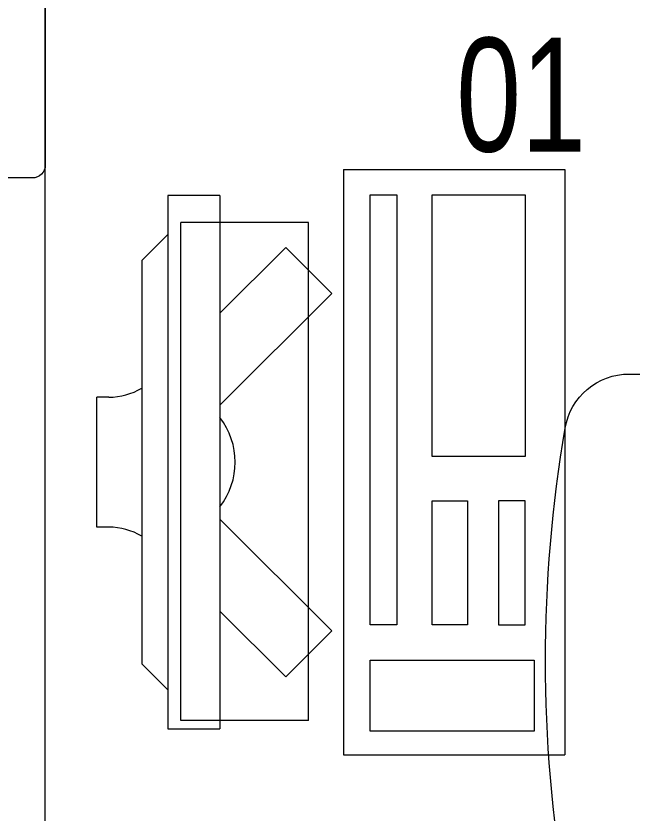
# Model space of a CAD drawing. Extents: x -234346 to 58427, y -132654 to -82394.
# Drawn here: x -52735 to -52262, y -99846 to -99233 of the extents above; entities that cross this region are included whole.
import ezdxf

# ---------------------------------------------------------------- set-up
doc = ezdxf.new("R2010")
doc.units = 0
doc.header["$LTSCALE"] = 8
doc.layers.get('0').update_dxf_attribs({"color": 9, "lineweight": 5})
for name, color, linetype, lineweight in [('72_EGR_EQP_TAG', 9, 'Continuous', 5), ('LOADING', 9, 'Continuous', 5), ('SANIT', 9, 'Continuous', 5), ('Walls', 9, 'Continuous', 5)]:
    doc.layers.add(name, color=color, linetype=linetype, lineweight=lineweight)
doc.styles.add('X3G_ENTITY_257CFD', font='swisscl.ttf', dxfattribs={"height": 200})

# ---------------------------------------------------------------- blocks, each defined once
blk = doc.blocks.new('WC manta')
at = {"layer": 'SANIT'}
for p, q in [((-0.13, 0.18), (-0.13, -0.18)), ((-0.12, -0.19), (0.41, -0.19))]:
    blk.add_line(p, q, dxfattribs=at)
blk.add_arc((-0.12, -0.18), 0.01, 180, 270, dxfattribs=at)
blk = doc.blocks.new('ITCWLS1-P')
at = {"layer": 'LOADING'}
for p, q in [((-0.17, 0.45), (-0.17, 0)), ((-0.17, 0.45), (0, 0.45)), ((0, 0.45), (0, 0)), ((-0.26509, 0.43, 0), (-0.30509, 0.43, 0)), ((-0.30509, 0.43, 0), (-0.30509, 0.02, 0)), ((-0.26509, 0.43, 0), (-0.26509, 0.02, 0)), ((-0.14957, 0.43047), (-0.12914, 0.43047)), ((-0.12914, 0.43047), (-0.12914, 0.40893)), ((-0.197, 0.40939), (-0.295, 0.40939)), ((-0.295, 0.02639), (-0.295, 0.40939)), ((-0.197, 0.02639), (-0.197, 0.40939)), ((-0.32509, 0.38, 0), (-0.30509, 0.4, 0)), ((-0.32509, 0.38, 0), (-0.32509, 0.07, 0)), ((-0.35032, 0.275), (-0.35961, 0.275)), ((-0.35961, 0.175), (-0.35961, 0.275)), ((-0.35032, 0.175), (-0.35961, 0.175)), ((-0.32509, 0.07, 0), (-0.30509, 0.05, 0)), ((-0.197, 0.02639), (-0.295, 0.02639)), ((-0.30509, 0.02, 0), (-0.26509, 0.02, 0)), ((-0.17, 0), (0, 0))]:
    blk.add_line(p, q, dxfattribs=at)
at = {"layer": 'LOADING', "extrusion": (2.48281e-10, 3.18408e-10, -1)}
for p, q in [((-0.26509, 0.33952), (-0.21443, 0.39019)), ((-0.17907, 0.35483), (-0.21443, 0.39019)), ((-0.26509, 0.26881), (-0.17907, 0.35483))]:
    blk.add_line(p, q, dxfattribs=at)
at = {"layer": 'LOADING', "extrusion": (2.48281e-10, -3.18408e-10, -1)}
for p, q in [((-0.26509, 0.18119), (-0.17907, 0.09517)), ((-0.26509, 0.11048), (-0.21443, 0.05981)), ((-0.17907, 0.09517), (-0.21443, 0.05981))]:
    blk.add_line(p, q, dxfattribs=at)
at = {"layer": 'LOADING'}
for points in [[(-0.12914, 0.40893), (-0.12914, 0.09996), (-0.14957, 0.09996), (-0.14957, 0.43047)], [(-0.14957, 0.09997), (-0.14957, 0.09997), (-0.14957, 0.09997), (-0.14957, 0.09997), (-0.14957, 0.09997), (-0.14957, 0.09997), (-0.14957, 0.09997), (-0.14957, 0.09997), (-0.14957, 0.09997)], [(-0.14957, 0.09997), (-0.14957, 0.09997), (-0.14957, 0.09997), (-0.14957, 0.09997), (-0.14957, 0.09997), (-0.14957, 0.09997), (-0.14957, 0.09997), (-0.14957, 0.09997), (-0.14957, 0.09997), (-0.14957, 0.09997), (-0.14957, 0.09997), (-0.14957, 0.09997), (-0.14957, 0.09997), (-0.14957, 0.09997), (-0.14957, 0.09997), (-0.14957, 0.09997), (-0.14957, 0.09997), (-0.14957, 0.09997)], [(-0.14957, 0.09996), (-0.14957, 0.09996), (-0.14957, 0.09996), (-0.14957, 0.09996), (-0.14957, 0.09996), (-0.14957, 0.09996), (-0.14957, 0.09996), (-0.14957, 0.09996), (-0.14957, 0.09996), (-0.14957, 0.09996)], [(-0.14957, 0.09996), (-0.14957, 0.09996), (-0.14957, 0.09996), (-0.14957, 0.09996), (-0.14957, 0.09996), (-0.14957, 0.09996), (-0.14957, 0.09996)], [(-0.14957, 0.09997), (-0.14957, 0.09997), (-0.14957, 0.09997), (-0.14957, 0.09997), (-0.14957, 0.09997), (-0.14957, 0.09997), (-0.14957, 0.09997), (-0.14957, 0.09997), (-0.14957, 0.09997), (-0.14957, 0.09997)], [(-0.14957, 0.09997), (-0.14957, 0.09997), (-0.14957, 0.09997), (-0.14957, 0.09997), (-0.14957, 0.09997), (-0.14957, 0.09997), (-0.14957, 0.09997), (-0.14957, 0.09997), (-0.14957, 0.09997), (-0.14957, 0.09997), (-0.14957, 0.09997), (-0.14957, 0.09997), (-0.14957, 0.09997), (-0.14957, 0.09997), (-0.14957, 0.09997)], [(-0.14957, 0.09997), (-0.14957, 0.09997), (-0.14957, 0.09997), (-0.14957, 0.09997), (-0.14957, 0.09997), (-0.14957, 0.09997), (-0.14957, 0.09997), (-0.14957, 0.09997), (-0.14957, 0.09997), (-0.14957, 0.09997)], [(-0.14957, 0.09997), (-0.14957, 0.09997), (-0.14957, 0.09997), (-0.14957, 0.09997), (-0.14957, 0.09997), (-0.14957, 0.09997), (-0.14957, 0.09997), (-0.14957, 0.09997), (-0.14957, 0.09997), (-0.14957, 0.09997)], [(-0.14957, 0.09996), (-0.14957, 0.09996), (-0.14957, 0.09996), (-0.14957, 0.09996), (-0.14957, 0.09996), (-0.14957, 0.09996), (-0.14957, 0.09996), (-0.14957, 0.09996), (-0.14957, 0.09996), (-0.14957, 0.09996), (-0.14957, 0.09996), (-0.14957, 0.09996), (-0.14957, 0.09996), (-0.14957, 0.09996), (-0.14957, 0.09996), (-0.14957, 0.09996), (-0.14957, 0.09996), (-0.14957, 0.09996), (-0.14957, 0.09997), (-0.14957, 0.09997), (-0.14957, 0.09997), (-0.14957, 0.09997), (-0.14957, 0.09997), (-0.14957, 0.09997), (-0.14957, 0.09997), (-0.14957, 0.09997), (-0.14957, 0.09997), (-0.14957, 0.09997), (-0.14957, 0.09997), (-0.14957, 0.09997), (-0.14957, 0.09997), (-0.14957, 0.09997), (-0.14956, 0.09997), (-0.14956, 0.09997), (-0.14956, 0.09997), (-0.14956, 0.09996), (-0.14956, 0.09996), (-0.14956, 0.09996), (-0.14956, 0.09996), (-0.14956, 0.09996), (-0.14956, 0.09996), (-0.14956, 0.09996), (-0.14956, 0.09996), (-0.14956, 0.09996), (-0.14956, 0.09996), (-0.14956, 0.09996), (-0.14956, 0.09996), (-0.14956, 0.09996), (-0.14957, 0.09996), (-0.14957, 0.09996), (-0.14957, 0.09996), (-0.14957, 0.09996), (-0.14957, 0.09996), (-0.14957, 0.09996)], [(-0.14957, 0.09996), (-0.14957, 0.09996), (-0.14957, 0.09996), (-0.14957, 0.09996), (-0.14957, 0.09996), (-0.14957, 0.09996), (-0.14957, 0.09996), (-0.14957, 0.09996), (-0.14957, 0.09996), (-0.14957, 0.09996), (-0.14957, 0.09997), (-0.14957, 0.09997), (-0.14957, 0.09997), (-0.14957, 0.09996), (-0.14957, 0.09996), (-0.14957, 0.09996), (-0.14957, 0.09996), (-0.14957, 0.09996), (-0.14957, 0.09996), (-0.14957, 0.09997), (-0.14957, 0.09997), (-0.14957, 0.09997), (-0.14957, 0.09997), (-0.14957, 0.09997), (-0.14957, 0.09997), (-0.14957, 0.09997), (-0.14957, 0.09997), (-0.14957, 0.09997), (-0.14957, 0.09997), (-0.14957, 0.09997), (-0.14957, 0.09997), (-0.14957, 0.09997), (-0.14957, 0.09997), (-0.14957, 0.09997), (-0.14957, 0.09997), (-0.14957, 0.09997), (-0.14957, 0.09997), (-0.14957, 0.09997), (-0.14957, 0.09997), (-0.14957, 0.09997), (-0.14957, 0.09997), (-0.14957, 0.09997), (-0.14957, 0.09997), (-0.14957, 0.09997), (-0.14957, 0.09997), (-0.14957, 0.09997), (-0.14957, 0.09997), (-0.14957, 0.09997), (-0.14957, 0.09997), (-0.14957, 0.09997), (-0.14957, 0.09997), (-0.14957, 0.09997), (-0.14957, 0.09997), (-0.14957, 0.09997), (-0.14957, 0.09997), (-0.14957, 0.09997), (-0.14957, 0.09997), (-0.14957, 0.09997), (-0.14957, 0.09997), (-0.14957, 0.09997), (-0.14957, 0.09997), (-0.14957, 0.09997), (-0.14957, 0.09997), (-0.14957, 0.09997), (-0.14957, 0.09997), (-0.14957, 0.09997), (-0.14957, 0.09997), (-0.14957, 0.09997), (-0.14957, 0.09997), (-0.14957, 0.09997), (-0.14957, 0.09997), (-0.14957, 0.09997), (-0.14957, 0.09997), (-0.14957, 0.09997), (-0.14957, 0.09997), (-0.14957, 0.09997), (-0.14957, 0.09997), (-0.14957, 0.09997), (-0.14957, 0.09997), (-0.14957, 0.09997), (-0.14956, 0.09997), (-0.14957, 0.09997), (-0.14957, 0.09997), (-0.14957, 0.09997), (-0.14957, 0.09997), (-0.14956, 0.09997), (-0.14957, 0.09997), (-0.14957, 0.09997), (-0.14957, 0.09997), (-0.14957, 0.09997), (-0.14957, 0.09997), (-0.14957, 0.09997), (-0.14957, 0.09997), (-0.14957, 0.09997), (-0.14957, 0.09997), (-0.14957, 0.09997), (-0.14956, 0.09997), (-0.14957, 0.09996), (-0.14957, 0.09996), (-0.14957, 0.09996), (-0.14956, 0.09996), (-0.14957, 0.09996), (-0.14957, 0.09996), (-0.14957, 0.09996), (-0.14957, 0.09996), (-0.14957, 0.09996), (-0.14957, 0.09996), (-0.14957, 0.09996), (-0.14957, 0.09996), (-0.14957, 0.09996), (-0.14957, 0.09996)], [(-0.14957, 0.09996), (-0.14957, 0.09996), (-0.14957, 0.09996), (-0.14957, 0.09996), (-0.14957, 0.09996), (-0.14957, 0.09996), (-0.14957, 0.09996), (-0.14957, 0.09996)], [(-0.14957, 0.09996), (-0.14957, 0.09996), (-0.14957, 0.09996), (-0.14957, 0.09996), (-0.14957, 0.09996), (-0.14957, 0.09996), (-0.14957, 0.09996), (-0.14957, 0.09996), (-0.14957, 0.09996), (-0.14957, 0.09996), (-0.14957, 0.09996), (-0.14957, 0.09996), (-0.14957, 0.09996), (-0.14957, 0.09996), (-0.14957, 0.09996), (-0.14957, 0.09996), (-0.14957, 0.09996), (-0.14957, 0.09996), (-0.14957, 0.09996), (-0.14957, 0.09996), (-0.14957, 0.09996), (-0.14957, 0.09996), (-0.14957, 0.09996), (-0.14957, 0.09996), (-0.14957, 0.09996), (-0.14957, 0.09996), (-0.14957, 0.09996), (-0.14957, 0.09996), (-0.14957, 0.09996), (-0.14957, 0.09996), (-0.14957, 0.09996), (-0.14957, 0.09996), (-0.14957, 0.09996), (-0.14957, 0.09996), (-0.14957, 0.09996), (-0.14957, 0.09996), (-0.14957, 0.09996), (-0.14957, 0.09996), (-0.14957, 0.09996), (-0.14957, 0.09996), (-0.14957, 0.09996), (-0.14957, 0.09996), (-0.14957, 0.09996), (-0.14957, 0.09996), (-0.14957, 0.09996), (-0.14957, 0.09996), (-0.14957, 0.09996), (-0.14957, 0.09996), (-0.14956, 0.09996), (-0.14956, 0.09996), (-0.14956, 0.09996), (-0.14956, 0.09996), (-0.14957, 0.09996), (-0.14957, 0.09996), (-0.14957, 0.09996), (-0.14957, 0.09996), (-0.14957, 0.09996), (-0.14957, 0.09996), (-0.14956, 0.09996), (-0.14957, 0.09996), (-0.14957, 0.09996), (-0.14957, 0.09996), (-0.14957, 0.09996), (-0.14957, 0.09996), (-0.14957, 0.09996), (-0.14957, 0.09996), (-0.14957, 0.09996), (-0.14957, 0.09996), (-0.14957, 0.09996), (-0.14956, 0.09996), (-0.14956, 0.09996), (-0.14957, 0.09996), (-0.14957, 0.09996), (-0.14957, 0.09996), (-0.14957, 0.09996), (-0.14957, 0.09996), (-0.14957, 0.09996), (-0.14957, 0.09996), (-0.14957, 0.09996), (-0.14957, 0.09996), (-0.14957, 0.09996), (-0.14957, 0.09996), (-0.14957, 0.09996), (-0.14957, 0.09996), (-0.14957, 0.09996), (-0.14957, 0.09996), (-0.14957, 0.09996), (-0.14957, 0.09996), (-0.14957, 0.09996)], [(-0.14957, 0.09996), (-0.14957, 0.09996), (-0.14957, 0.09996), (-0.14957, 0.09996), (-0.14957, 0.09996), (-0.14957, 0.09996), (-0.14957, 0.09996), (-0.14957, 0.09996), (-0.14957, 0.09996), (-0.14957, 0.09996), (-0.14957, 0.09996), (-0.14957, 0.09996)], [(-0.14957, 0.09996), (-0.14957, 0.09996), (-0.14956, 0.09996), (-0.14956, 0.09996), (-0.14956, 0.09996), (-0.14956, 0.09996), (-0.14957, 0.09996)], [(-0.14957, 0.09996), (-0.14957, 0.09996), (-0.14957, 0.09996), (-0.14957, 0.09996), (-0.14957, 0.09996), (-0.14957, 0.09996), (-0.14957, 0.09996), (-0.14957, 0.09996), (-0.14957, 0.09996), (-0.14956, 0.09996), (-0.14956, 0.09996), (-0.14956, 0.09996), (-0.14956, 0.09996), (-0.14956, 0.09996), (-0.14956, 0.09996), (-0.14956, 0.09996), (-0.14957, 0.09996)]]:
    blk.add_lwpolyline(points, dxfattribs=at)
for points in [[(-0.1019, 0.43047), (-0.03039, 0.43047), (-0.03039, 0.22944), (-0.1019, 0.22944)], [(-0.1019, 0.19536), (-0.07466, 0.19536), (-0.07466, 0.09996), (-0.1019, 0.09996)], [(-0.03039, 0.19536), (-0.05082, 0.19536), (-0.05082, 0.09996), (-0.03039, 0.09996)], [(-0.14956, 0.09996), (-0.14956, 0.09996), (-0.14956, 0.09996), (-0.14956, 0.09996), (-0.14956, 0.09996), (-0.14956, 0.09996), (-0.14956, 0.09996), (-0.14956, 0.09996), (-0.14957, 0.09996), (-0.14957, 0.09996), (-0.14957, 0.09996), (-0.14957, 0.09996), (-0.14957, 0.09996), (-0.14957, 0.09996), (-0.14957, 0.09996), (-0.14957, 0.09996), (-0.14957, 0.09996), (-0.14957, 0.09996), (-0.14957, 0.09996), (-0.14957, 0.09996), (-0.14957, 0.09996), (-0.14957, 0.09996), (-0.14957, 0.09996), (-0.14957, 0.09996), (-0.14957, 0.09996), (-0.14957, 0.09996), (-0.14957, 0.09996), (-0.14957, 0.09996), (-0.14957, 0.09996), (-0.14957, 0.09996), (-0.14957, 0.09996), (-0.14957, 0.09996), (-0.14957, 0.09996), (-0.14957, 0.09996), (-0.14957, 0.09996), (-0.14957, 0.09996), (-0.14957, 0.09996), (-0.14957, 0.09996), (-0.14957, 0.09996), (-0.14957, 0.09996), (-0.14957, 0.09996), (-0.14957, 0.09996), (-0.14957, 0.09996), (-0.14957, 0.09996), (-0.14957, 0.09996), (-0.14957, 0.09996), (-0.14957, 0.09996), (-0.14957, 0.09996), (-0.14957, 0.09996), (-0.14957, 0.09996), (-0.14957, 0.09996), (-0.14957, 0.09996), (-0.14957, 0.09996), (-0.14957, 0.09996), (-0.14957, 0.09996), (-0.14957, 0.09996), (-0.14957, 0.09996), (-0.14956, 0.09996), (-0.14956, 0.09996), (-0.14956, 0.09996), (-0.14956, 0.09996), (-0.14956, 0.09996), (-0.14956, 0.09996), (-0.14956, 0.09996), (-0.14956, 0.09996), (-0.14956, 0.09996), (-0.14956, 0.09996), (-0.14956, 0.09996), (-0.14956, 0.09996), (-0.14956, 0.09996), (-0.14956, 0.09996), (-0.14956, 0.09996), (-0.14956, 0.09996), (-0.14956, 0.09996), (-0.14956, 0.09996), (-0.14956, 0.09996), (-0.14956, 0.09996), (-0.14956, 0.09996), (-0.14956, 0.09996), (-0.14956, 0.09996), (-0.14956, 0.09996), (-0.14956, 0.09996), (-0.14956, 0.09996), (-0.14956, 0.09996), (-0.14956, 0.09996), (-0.14956, 0.09996), (-0.14956, 0.09996), (-0.14956, 0.09996), (-0.14956, 0.09996), (-0.14957, 0.09996), (-0.14957, 0.09996), (-0.14957, 0.09996), (-0.14957, 0.09996), (-0.14957, 0.09996), (-0.14957, 0.09996), (-0.14957, 0.09996), (-0.14957, 0.09996), (-0.14957, 0.09996), (-0.14957, 0.09996), (-0.14957, 0.09996), (-0.14957, 0.09996), (-0.14957, 0.09996), (-0.14957, 0.09996), (-0.14957, 0.09996), (-0.14957, 0.09996), (-0.14957, 0.09996), (-0.14957, 0.09996), (-0.14957, 0.09996), (-0.14957, 0.09996), (-0.14957, 0.09996), (-0.14957, 0.09996), (-0.14957, 0.09996), (-0.14957, 0.09996), (-0.14957, 0.09996), (-0.14957, 0.09996), (-0.14957, 0.09996), (-0.14957, 0.09996), (-0.14957, 0.09996), (-0.14957, 0.09996), (-0.14957, 0.09996), (-0.14957, 0.09996), (-0.14957, 0.09996), (-0.14957, 0.09996), (-0.14957, 0.09996), (-0.14957, 0.09996), (-0.14957, 0.09996), (-0.14957, 0.09996), (-0.14957, 0.09996), (-0.14957, 0.09996), (-0.14957, 0.09996), (-0.14957, 0.09996), (-0.14957, 0.09996), (-0.14957, 0.09996), (-0.14957, 0.09996), (-0.14957, 0.09996), (-0.14957, 0.09996), (-0.14957, 0.09996), (-0.14957, 0.09996), (-0.14957, 0.09996), (-0.14957, 0.09996), (-0.14957, 0.09996), (-0.14957, 0.09996), (-0.14957, 0.09996), (-0.14957, 0.09996), (-0.14957, 0.09996), (-0.14957, 0.09996), (-0.14957, 0.09996), (-0.14957, 0.09996), (-0.14957, 0.09996), (-0.14957, 0.09996), (-0.14957, 0.09996), (-0.14957, 0.09996), (-0.14957, 0.09996), (-0.14957, 0.09996), (-0.14956, 0.09996), (-0.14956, 0.09996), (-0.14956, 0.09996), (-0.14956, 0.09996), (-0.14956, 0.09996), (-0.14956, 0.09996), (-0.14956, 0.09996), (-0.14956, 0.09996), (-0.14956, 0.09996), (-0.14956, 0.09996), (-0.14956, 0.09996), (-0.14956, 0.09996), (-0.14956, 0.09996), (-0.14956, 0.09996), (-0.14956, 0.09996), (-0.14956, 0.09996), (-0.14956, 0.09996), (-0.14956, 0.09996), (-0.14956, 0.09996), (-0.14956, 0.09996), (-0.14956, 0.09996), (-0.14956, 0.09996), (-0.14956, 0.09996), (-0.14956, 0.09996), (-0.14956, 0.09996), (-0.14956, 0.09996), (-0.14956, 0.09996), (-0.14956, 0.09996), (-0.14956, 0.09996), (-0.14956, 0.09996), (-0.14956, 0.09996), (-0.14956, 0.09996), (-0.14956, 0.09996), (-0.14956, 0.09996), (-0.14956, 0.09996), (-0.14956, 0.09996), (-0.14956, 0.09996), (-0.14956, 0.09996), (-0.14956, 0.09996), (-0.14956, 0.09996), (-0.14956, 0.09996), (-0.14956, 0.09996), (-0.14956, 0.09996), (-0.14956, 0.09996), (-0.14956, 0.09996), (-0.14956, 0.09996), (-0.14956, 0.09996), (-0.14957, 0.09996), (-0.14957, 0.09996), (-0.14957, 0.09996), (-0.14957, 0.09996), (-0.14957, 0.09996), (-0.14957, 0.09996), (-0.14957, 0.09996), (-0.14957, 0.09996), (-0.14957, 0.09996), (-0.14957, 0.09996), (-0.14957, 0.09996), (-0.14957, 0.09996), (-0.14957, 0.09996), (-0.14957, 0.09996), (-0.14957, 0.09996), (-0.14957, 0.09996), (-0.14957, 0.09996), (-0.14957, 0.09996), (-0.14957, 0.09996), (-0.14957, 0.09996), (-0.14957, 0.09996), (-0.14957, 0.09996), (-0.14957, 0.09996), (-0.14957, 0.09996), (-0.14957, 0.09996), (-0.14957, 0.09996), (-0.14957, 0.09996), (-0.14957, 0.09996), (-0.14957, 0.09996), (-0.14957, 0.09996), (-0.14957, 0.09996), (-0.14957, 0.09996), (-0.14957, 0.09996), (-0.14957, 0.09996), (-0.14956, 0.09996), (-0.14956, 0.09996), (-0.14956, 0.09996), (-0.14956, 0.09996), (-0.14956, 0.09996), (-0.14956, 0.09996), (-0.14956, 0.09996), (-0.14956, 0.09996), (-0.14956, 0.09996), (-0.14956, 0.09996), (-0.14956, 0.09996), (-0.14956, 0.09996), (-0.14956, 0.09996), (-0.14956, 0.09996), (-0.14956, 0.09996), (-0.14956, 0.09996), (-0.14956, 0.09996), (-0.14956, 0.09996), (-0.14956, 0.09996), (-0.14956, 0.09996), (-0.14956, 0.09996), (-0.14956, 0.09996), (-0.14956, 0.09996), (-0.14956, 0.09996), (-0.14956, 0.09996), (-0.14956, 0.09996), (-0.14956, 0.09996), (-0.14956, 0.09996), (-0.14956, 0.09996), (-0.14956, 0.09996), (-0.14956, 0.09996), (-0.14956, 0.09996), (-0.14956, 0.09996), (-0.14956, 0.09996), (-0.14956, 0.09996), (-0.14956, 0.09996), (-0.14956, 0.09996), (-0.14956, 0.09996), (-0.14956, 0.09996), (-0.14956, 0.09996), (-0.14956, 0.09996), (-0.14956, 0.09996)], [(-0.14957, 0.09996), (-0.14957, 0.09996), (-0.14957, 0.09996), (-0.14957, 0.09996), (-0.14957, 0.09996), (-0.14957, 0.09996), (-0.14957, 0.09996), (-0.14957, 0.09996), (-0.14957, 0.09996), (-0.14957, 0.09996), (-0.14957, 0.09996), (-0.14957, 0.09996), (-0.14957, 0.09996), (-0.14957, 0.09996), (-0.14957, 0.09996), (-0.14957, 0.09996), (-0.14957, 0.09996), (-0.14957, 0.09996), (-0.14957, 0.09996), (-0.14957, 0.09996), (-0.14957, 0.09996), (-0.14957, 0.09996), (-0.14957, 0.09996), (-0.14957, 0.09996), (-0.14957, 0.09996), (-0.14957, 0.09996), (-0.14957, 0.09996), (-0.14957, 0.09996), (-0.14957, 0.09996), (-0.14957, 0.09996), (-0.14957, 0.09996), (-0.14957, 0.09996), (-0.14957, 0.09996), (-0.14957, 0.09996), (-0.14957, 0.09996), (-0.14957, 0.09996), (-0.14957, 0.09996), (-0.14957, 0.09996), (-0.14957, 0.09996), (-0.14957, 0.09996), (-0.14957, 0.09996), (-0.14957, 0.09996), (-0.14957, 0.09996), (-0.14957, 0.09996), (-0.14957, 0.09996), (-0.14957, 0.09996), (-0.14957, 0.09996), (-0.14957, 0.09996), (-0.14957, 0.09996), (-0.14957, 0.09996), (-0.14957, 0.09996), (-0.14957, 0.09996), (-0.14957, 0.09996), (-0.14957, 0.09996), (-0.14957, 0.09996), (-0.14957, 0.09996), (-0.14957, 0.09996), (-0.14957, 0.09996), (-0.14957, 0.09996), (-0.14957, 0.09996), (-0.14957, 0.09996), (-0.14957, 0.09996), (-0.14957, 0.09996), (-0.14957, 0.09996), (-0.14957, 0.09996), (-0.14957, 0.09996), (-0.14957, 0.09996), (-0.14957, 0.09996), (-0.14957, 0.09996), (-0.14957, 0.09996), (-0.14957, 0.09996), (-0.14957, 0.09996), (-0.14957, 0.09996), (-0.14957, 0.09996), (-0.14957, 0.09996), (-0.14957, 0.09996), (-0.14957, 0.09996), (-0.14957, 0.09996), (-0.14957, 0.09996), (-0.14957, 0.09996), (-0.14957, 0.09996), (-0.14957, 0.09996), (-0.14957, 0.09996), (-0.14957, 0.09996), (-0.14957, 0.09996), (-0.14957, 0.09996), (-0.14957, 0.09996), (-0.14957, 0.09996), (-0.14957, 0.09996), (-0.14957, 0.09996), (-0.14957, 0.09996), (-0.14957, 0.09996), (-0.14957, 0.09996), (-0.14957, 0.09996), (-0.14957, 0.09996), (-0.14957, 0.09996), (-0.14957, 0.09996), (-0.14957, 0.09996), (-0.14957, 0.09996), (-0.14957, 0.09996), (-0.14957, 0.09996), (-0.14957, 0.09996), (-0.14957, 0.09996), (-0.14957, 0.09996), (-0.14957, 0.09996), (-0.14957, 0.09996), (-0.14957, 0.09996), (-0.14957, 0.09996), (-0.14957, 0.09996), (-0.14957, 0.09996), (-0.14957, 0.09996), (-0.14957, 0.09996), (-0.14957, 0.09996), (-0.14957, 0.09996), (-0.14957, 0.09996), (-0.14957, 0.09996), (-0.14957, 0.09996), (-0.14957, 0.09996), (-0.14957, 0.09996), (-0.14957, 0.09996), (-0.14957, 0.09996), (-0.14957, 0.09996), (-0.14957, 0.09996), (-0.14957, 0.09996), (-0.14957, 0.09996), (-0.14957, 0.09996), (-0.14957, 0.09996), (-0.14957, 0.09996), (-0.14957, 0.09996), (-0.14957, 0.09996), (-0.14957, 0.09996), (-0.14957, 0.09996), (-0.14957, 0.09996), (-0.14957, 0.09996), (-0.14957, 0.09996), (-0.14957, 0.09996), (-0.14957, 0.09996), (-0.14957, 0.09996), (-0.14957, 0.09996), (-0.14957, 0.09996), (-0.14957, 0.09996), (-0.14957, 0.09996), (-0.14957, 0.09996), (-0.14957, 0.09996), (-0.14957, 0.09996), (-0.14957, 0.09996), (-0.14957, 0.09996), (-0.14957, 0.09996), (-0.14957, 0.09996), (-0.14957, 0.09996), (-0.14957, 0.09996), (-0.14957, 0.09996), (-0.14957, 0.09996), (-0.14957, 0.09996), (-0.14957, 0.09996), (-0.14957, 0.09996), (-0.14957, 0.09996), (-0.14957, 0.09996), (-0.14957, 0.09996), (-0.14957, 0.09996), (-0.14957, 0.09996), (-0.14957, 0.09996), (-0.14957, 0.09996), (-0.14957, 0.09996), (-0.14957, 0.09996), (-0.14957, 0.09996), (-0.14957, 0.09996), (-0.14957, 0.09996), (-0.14957, 0.09996), (-0.14957, 0.09996), (-0.14957, 0.09996), (-0.14957, 0.09996), (-0.14957, 0.09996), (-0.14957, 0.09996), (-0.14957, 0.09996), (-0.14957, 0.09996), (-0.14957, 0.09996), (-0.14957, 0.09996), (-0.14957, 0.09996), (-0.14957, 0.09996), (-0.14957, 0.09996), (-0.14957, 0.09996), (-0.14957, 0.09996), (-0.14957, 0.09996), (-0.14957, 0.09996), (-0.14957, 0.09996), (-0.14957, 0.09996), (-0.14957, 0.09996), (-0.14957, 0.09996), (-0.14957, 0.09996), (-0.14957, 0.09996), (-0.14957, 0.09996), (-0.14957, 0.09996), (-0.14957, 0.09996), (-0.14957, 0.09996), (-0.14957, 0.09996), (-0.14957, 0.09996), (-0.14957, 0.09996), (-0.14957, 0.09996), (-0.14957, 0.09996), (-0.14957, 0.09996), (-0.14957, 0.09996), (-0.14957, 0.09996), (-0.14957, 0.09996), (-0.14957, 0.09996), (-0.14957, 0.09996), (-0.14957, 0.09996), (-0.14957, 0.09996), (-0.14957, 0.09996), (-0.14957, 0.09996), (-0.14957, 0.09996), (-0.14957, 0.09996), (-0.14957, 0.09996), (-0.14957, 0.09996)], [(-0.14957, 0.09996), (-0.14957, 0.09996), (-0.14957, 0.09996), (-0.14957, 0.09996), (-0.14957, 0.09996), (-0.14957, 0.09996), (-0.14957, 0.09996), (-0.14957, 0.09996), (-0.14957, 0.09996), (-0.14957, 0.09996), (-0.14957, 0.09996), (-0.14957, 0.09996), (-0.14957, 0.09996), (-0.14957, 0.09996), (-0.14957, 0.09996), (-0.14957, 0.09996), (-0.14957, 0.09996), (-0.14957, 0.09996), (-0.14957, 0.09996), (-0.14957, 0.09996), (-0.14957, 0.09996), (-0.14957, 0.09996), (-0.14957, 0.09996), (-0.14957, 0.09996), (-0.14957, 0.09996), (-0.14957, 0.09996), (-0.14957, 0.09996), (-0.14957, 0.09996), (-0.14957, 0.09996), (-0.14957, 0.09996), (-0.14957, 0.09996), (-0.14957, 0.09996), (-0.14957, 0.09996), (-0.14957, 0.09996), (-0.14957, 0.09996), (-0.14957, 0.09996), (-0.14957, 0.09996), (-0.14957, 0.09996), (-0.14957, 0.09996), (-0.14957, 0.09996), (-0.14957, 0.09996), (-0.14957, 0.09996), (-0.14957, 0.09996), (-0.14957, 0.09996), (-0.14957, 0.09996), (-0.14957, 0.09996), (-0.14957, 0.09996), (-0.14957, 0.09996), (-0.14957, 0.09996), (-0.14957, 0.09996), (-0.14957, 0.09996), (-0.14957, 0.09996), (-0.14957, 0.09996), (-0.14957, 0.09996), (-0.14957, 0.09996), (-0.14957, 0.09996), (-0.14957, 0.09996), (-0.14957, 0.09996), (-0.14957, 0.09996), (-0.14957, 0.09996), (-0.14957, 0.09996), (-0.14957, 0.09996), (-0.14957, 0.09996), (-0.14957, 0.09996), (-0.14957, 0.09996), (-0.14957, 0.09996), (-0.14957, 0.09996), (-0.14957, 0.09996), (-0.14957, 0.09996), (-0.14957, 0.09996), (-0.14957, 0.09996), (-0.14957, 0.09996), (-0.14957, 0.09996), (-0.14957, 0.09996), (-0.14957, 0.09996), (-0.14957, 0.09996), (-0.14957, 0.09996), (-0.14957, 0.09996), (-0.14957, 0.09996), (-0.14957, 0.09996), (-0.14957, 0.09996), (-0.14957, 0.09996), (-0.14957, 0.09996), (-0.14957, 0.09996), (-0.14957, 0.09996), (-0.14957, 0.09996), (-0.14957, 0.09996), (-0.14957, 0.09996), (-0.14957, 0.09996), (-0.14957, 0.09996), (-0.14957, 0.09996), (-0.14957, 0.09996), (-0.14957, 0.09996), (-0.14957, 0.09996), (-0.14957, 0.09996), (-0.14957, 0.09996), (-0.14957, 0.09996), (-0.14957, 0.09996), (-0.14957, 0.09996), (-0.14957, 0.09996), (-0.14957, 0.09996), (-0.14957, 0.09996), (-0.14957, 0.09996), (-0.14957, 0.09996), (-0.14957, 0.09996), (-0.14957, 0.09996), (-0.14957, 0.09996), (-0.14957, 0.09996), (-0.14957, 0.09996), (-0.14957, 0.09996), (-0.14957, 0.09996), (-0.14957, 0.09996), (-0.14957, 0.09996), (-0.14957, 0.09996), (-0.14957, 0.09996), (-0.14957, 0.09996), (-0.14957, 0.09996), (-0.14957, 0.09996), (-0.14957, 0.09996), (-0.14957, 0.09996), (-0.14957, 0.09996), (-0.14957, 0.09996), (-0.14957, 0.09996), (-0.14957, 0.09996), (-0.14957, 0.09996), (-0.14957, 0.09996), (-0.14957, 0.09996), (-0.14957, 0.09996), (-0.14957, 0.09996), (-0.14957, 0.09996), (-0.14957, 0.09996), (-0.14957, 0.09996), (-0.14957, 0.09996), (-0.14957, 0.09996), (-0.14957, 0.09996), (-0.14957, 0.09996), (-0.14957, 0.09996), (-0.14957, 0.09996), (-0.14957, 0.09996), (-0.14957, 0.09996), (-0.14957, 0.09996), (-0.14957, 0.09996), (-0.14957, 0.09996), (-0.14957, 0.09996), (-0.14957, 0.09996), (-0.14957, 0.09996), (-0.14957, 0.09996), (-0.14957, 0.09996), (-0.14957, 0.09996), (-0.14957, 0.09996), (-0.14957, 0.09996), (-0.14957, 0.09996), (-0.14957, 0.09996), (-0.14957, 0.09996), (-0.14957, 0.09996), (-0.14957, 0.09996), (-0.14957, 0.09996), (-0.14957, 0.09996), (-0.14957, 0.09996), (-0.14957, 0.09996), (-0.14957, 0.09996), (-0.14957, 0.09996), (-0.14957, 0.09996), (-0.14957, 0.09996), (-0.14957, 0.09996), (-0.14957, 0.09996), (-0.14957, 0.09996), (-0.14957, 0.09996), (-0.14957, 0.09996), (-0.14957, 0.09996), (-0.14957, 0.09996), (-0.14957, 0.09996), (-0.14957, 0.09996), (-0.14957, 0.09996), (-0.14957, 0.09996), (-0.14957, 0.09996), (-0.14957, 0.09996), (-0.14957, 0.09996), (-0.14957, 0.09996), (-0.14957, 0.09996), (-0.14957, 0.09996), (-0.14957, 0.09996), (-0.14957, 0.09996), (-0.14957, 0.09996), (-0.14957, 0.09996), (-0.14957, 0.09996), (-0.14957, 0.09996), (-0.14957, 0.09996), (-0.14957, 0.09996), (-0.14957, 0.09996), (-0.14957, 0.09996), (-0.14957, 0.09996), (-0.14957, 0.09996), (-0.14957, 0.09996), (-0.14957, 0.09996), (-0.14957, 0.09996), (-0.14957, 0.09996), (-0.14957, 0.09996), (-0.14957, 0.09996), (-0.14957, 0.09996), (-0.14957, 0.09996), (-0.14957, 0.09996), (-0.14957, 0.09996), (-0.14957, 0.09996), (-0.14957, 0.09996), (-0.14957, 0.09996), (-0.14957, 0.09996), (-0.14957, 0.09996), (-0.14957, 0.09996), (-0.14957, 0.09996), (-0.14957, 0.09996), (-0.14957, 0.09996), (-0.14957, 0.09996), (-0.14957, 0.09996), (-0.14957, 0.09996), (-0.14957, 0.09996), (-0.14957, 0.09996), (-0.14957, 0.09996), (-0.14957, 0.09996)], [(-0.14957, 0.0727), (-0.02358, 0.0727), (-0.02358, 0.01818), (-0.14957, 0.01818)]]:
    blk.add_lwpolyline(points, close=True, dxfattribs=at)
for centre, radius, start, end in [((-0.35032, 0.325), 0.05, 270, 300.30934), ((-0.3089, 0.225), 0.05564, 321.94311, 38.05689), ((-0.35032, 0.125), 0.05, 59.69066, 90)]:
    blk.add_arc(centre, radius, start, end, dxfattribs=at)
blk = doc.blocks.new('GF21018-P')
blk.add_line((-0.2207, 0.47563), (-0.2207, 0.0675))
for centre, radius, start, end in [((-0.0001, -0.52948), 1.06948, 80.36712, 99.63288), ((-0.1707, 0.47563), 0.05, 99.63288, 180)]:
    blk.add_arc(centre, radius, start, end)
blk = doc.blocks.new('1stF')
at = {"layer": 'Walls', "color": 9}
blk.add_line((-52712.78, -101584.99, 0.1), (-52712.78, -98022.61, 0.1), dxfattribs=at)
at = {"layer": 'LOADING', "color": 9, "extrusion": (8.01373e-06, 1.93988e-16, 1), "xscale": 1000.000000000011, "yscale": 1000.000000000011, "zscale": 1000.000000000011}
blk.add_blockref('ITCWLS1-P', (-52313.58, -99801.14, -0.42), dxfattribs=at)
at = {"layer": 'LOADING', "color": 9, "extrusion": (7.77426e-06, 2.24021e-05, 1), "xscale": -1000, "yscale": 1000.000000000001, "zscale": 1000, "rotation": 90.00141075505213}
blk.add_blockref('GF21018-P', (-51788.3, -99729.04, -2.63), dxfattribs=at)
at = {"layer": 'SANIT', "color": 9, "xscale": -999.9999999999995, "yscale": 999.9999999999995, "zscale": 999.9999999999995}
blk.add_blockref('WC manta', (-52842.78, -99167.61, 0.1), dxfattribs=at)
at = {"layer": '72_EGR_EQP_TAG', "color": 9, "insert": (-52347.09, -99249.8, 0), "char_height": 87.473, "attachment_point": 2, "style": 'X3G_ENTITY_257CFD'}
blk.add_mtext('01', dxfattribs=at)

msp = doc.modelspace()

# ---------------------------------------------------------------- block references
at = {"layer": '72_EGR_EQP_TAG'}
msp.add_blockref('1stF', (0, 0), dxfattribs=at)

doc.saveas('drawing.dxf')
